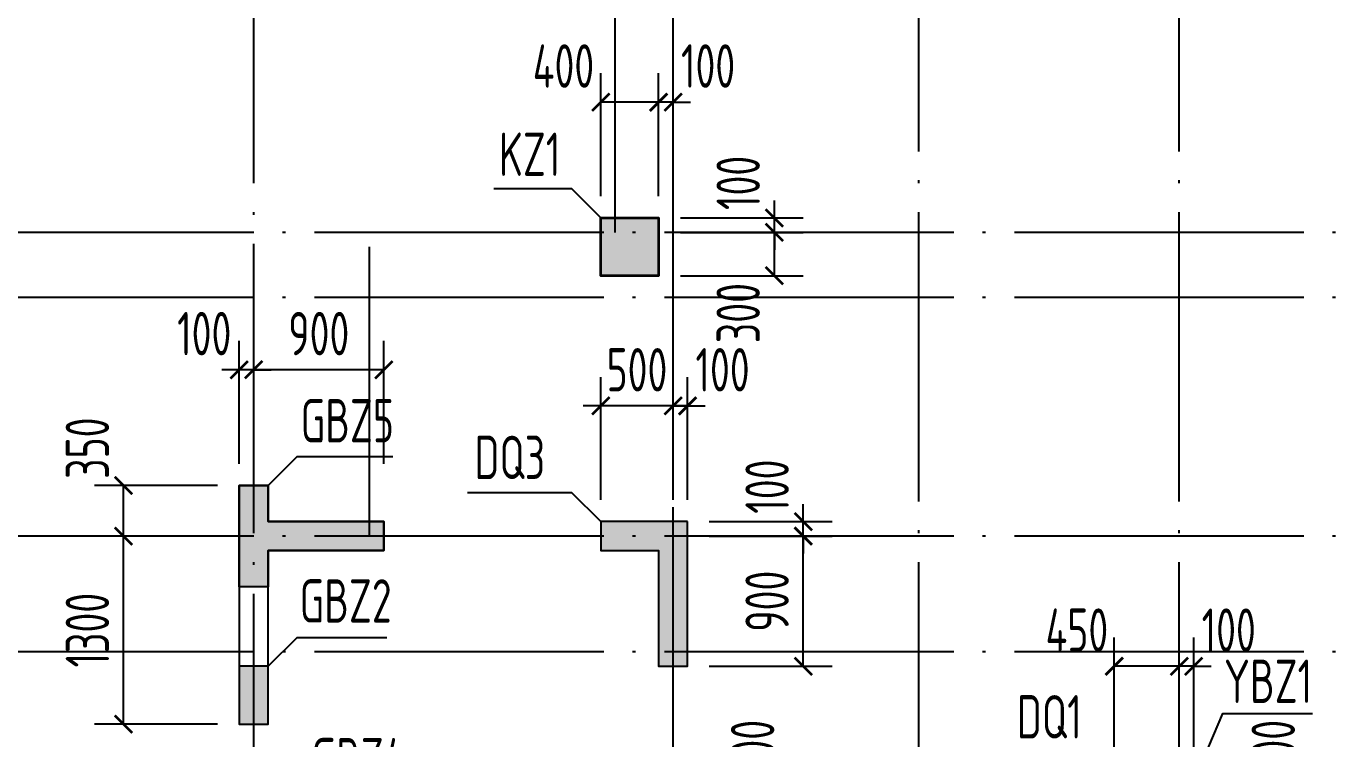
# Model space of a CAD drawing. Extents: x -812054 to 22247, y -644080 to 1003627.
# Drawn here: x -443687 to -434565, y -214578 to -209654 of the extents above; entities that cross this region are included whole.
import ezdxf
from ezdxf.enums import TextEntityAlignment as Align

# ---------------------------------------------------------------- set-up
doc = ezdxf.new("R2010")
doc.units = 0
doc.header["$LTSCALE"] = 1000
doc.linetypes.add('DOTE', pattern=[2.42, 2, -0.2, 0.02, -0.2])
doc.layers.get('0').update_dxf_attribs({"linetype": 'CONTINUOUS'})
doc.layers.get('DEFPOINTS').update_dxf_attribs({"linetype": 'CONTINUOUS'})
for name, color, linetype in [('A-DOTE', 10, 'DOTE'), ('COLU_DE_TEXT', 7, 'CONTINUOUS'), ('LABEL', 1, 'CONTINUOUS'), ('S-Q墙实线', 6, 'CONTINUOUS'), ('S-Q墙标注', 3, 'CONTINUOUS'), ('S-X详图填充', 252, 'CONTINUOUS'), ('S-X详图实线', 4, 'CONTINUOUS'), ('S-Z柱实线', 6, 'CONTINUOUS'), ('S-Z柱编号', 6, 'CONTINUOUS')]:
    doc.layers.add(name, color=color, linetype=linetype)
doc.styles.add('TSSD_REIN', font='tssdeng.shx', dxfattribs={"width": 0.7, "height": 300, "bigfont": 'tssdchn.shx'})
doc.styles.add('结构文字', font='zstxt.shx', dxfattribs={"width": 0.7, "bigfont": 'zshz.shx'})
doc.dimstyles.new('STRUCK', dxfattribs={"dimtxt": 400, "dimasz": 121, "dimexe": 200, "dimexo": 150, "dimgap": 115, "dimtad": 1, "dimdec": 0, "dimdsep": 46, "dimtxsty": '结构文字', "dimblk": 'ARCHTICK', "dimcen": 400, "dimclrd": 3, "dimclre": 3, "dimclrt": 7, "dimadec": 0, "dimazin": 0, "dimtfac": 1, "dimtdec": 0, "dimtix": 1, "dimtmove": 2, "dimatfit": 3, "dimldrblk": '_DIMX', "dimfxl": 1, "dimtolj": 1, "dimtzin": 0, "dimarcsym": 0})

# ---------------------------------------------------------------- blocks, each defined once
blk = doc.blocks.new('20210726.16350016')
at = {"layer": 'A-DOTE'}
for p, q in [((43500, 13100.3), (43500, 21100)), ((46000, 17600), (46000, 21100)), ((46400, 13700), (46400, 21100)), ((48100, 10900), (48100, 21100)), ((49900, 10900), (49900, 21100)), ((55600, 17600), (3600, 17600)), ((44300, 15500), (44300, 17600)), ((55600, 17150), (3600, 17150)), ((55600, 15500), (3600, 15500)), ((55600, 14700), (3600, 14700))]:
    blk.add_line(p, q, dxfattribs=at)
blk = doc.blocks.new('_ArchTick')
at = {"color": 0, "linetype": 'ByBlock', "const_width": 0.15}
blk.add_lwpolyline([(-0.5, -0.5), (0.5, 0.5)], dxfattribs=at)
blk = doc.blocks.new('*D1945')
at = {"layer": 'DEFPOINTS', "color": 0, "transparency": 16777216}
for p in [(-435615.3, -214878.3), (-434815.3, -214878.3), (-435615.3, -214978.3)]:
    blk.add_point(p, dxfattribs=at)
at = {"layer": 'S-Q墙标注', "color": 3, "lineweight": -2, "transparency": 16777216}
for p, q in [((-434815.3, -214878.3), (-434815.3, -214757.3)), ((-435465.3, -214878.3), (-434615.3, -214878.3)), ((-434815.3, -214978.3), (-434815.3, -214878.3)), ((-435465.3, -214978.3), (-434615.3, -214978.3)), ((-434815.3, -214978.3), (-434815.3, -215099.3))]:
    blk.add_line(p, q, dxfattribs=at)
at = {"layer": 'S-Q墙标注', "color": 3, "lineweight": -2, "transparency": 16777216, "xscale": 121, "yscale": 121, "zscale": 121}
for p, rotation in [((-434815.3, -214878.3), 270), ((-434815.3, -214978.3), 90)]:
    blk.add_blockref('_ArchTick', p, dxfattribs=dict(at, rotation=rotation))
at = {"layer": 'S-Q墙标注', "color": 7, "transparency": 16777216, "insert": (-435065.3, -214636.3), "char_height": 300, "attachment_point": 5, "rotation": 90, "style": 'TSSD_REIN'}
blk.add_mtext('\\A1;100', dxfattribs=at)
blk = doc.blocks.new('_DIMX')
blk.add_line((-150, 0), (150, 0))
at = {"const_width": 50}
blk.add_lwpolyline([(-70, -70), (70, 70)], dxfattribs=at)
blk = doc.blocks.new('*D1946')
at = {"layer": 'DEFPOINTS', "color": 0, "transparency": 16777216}
for p in [(-435715.3, -214078.3), (-435715.3, -214878.3), (-435615.3, -214878.3)]:
    blk.add_point(p, dxfattribs=at)
at = {"layer": 'S-Q墙标注', "color": 3, "lineweight": -2, "transparency": 16777216}
for p, q in [((-435715.3, -214728.3), (-435715.3, -213878.3)), ((-435615.3, -214728.3), (-435615.3, -213878.3)), ((-435715.3, -214078.3), (-435836.3, -214078.3)), ((-435615.3, -214078.3), (-435715.3, -214078.3)), ((-435615.3, -214078.3), (-435494.3, -214078.3))]:
    blk.add_line(p, q, dxfattribs=at)
at = {"layer": 'S-Q墙标注', "color": 3, "lineweight": -2, "transparency": 16777216, "xscale": 121, "yscale": 121, "zscale": 121}
blk.add_blockref('_ArchTick', (-435715.3, -214078.3), dxfattribs=at)
at = {"layer": 'S-Q墙标注', "color": 3, "lineweight": -2, "transparency": 16777216, "xscale": 121, "yscale": 121, "zscale": 121, "rotation": 180}
blk.add_blockref('_ArchTick', (-435615.3, -214078.3), dxfattribs=at)
at = {"layer": 'S-Q墙标注', "color": 7, "transparency": 16777216, "insert": (-435373.4, -213828.3), "char_height": 300, "attachment_point": 5, "style": 'TSSD_REIN'}
blk.add_mtext('\\A1;100', dxfattribs=at)
blk = doc.blocks.new('*D1947')
at = {"layer": 'DEFPOINTS', "color": 0, "transparency": 16777216}
for p in [(-436165.3, -214078.3), (-436165.3, -214878.3), (-435715.3, -214878.3)]:
    blk.add_point(p, dxfattribs=at)
at = {"layer": 'S-Q墙标注', "color": 3, "lineweight": -2, "transparency": 16777216}
for p, q in [((-436165.3, -214728.3), (-436165.3, -213878.3)), ((-435715.3, -214728.3), (-435715.3, -213878.3)), ((-435715.3, -214078.3), (-436165.3, -214078.3))]:
    blk.add_line(p, q, dxfattribs=at)
at = {"layer": 'S-Q墙标注', "color": 3, "lineweight": -2, "transparency": 16777216, "xscale": 121, "yscale": 121, "zscale": 121, "rotation": 180}
blk.add_blockref('_ArchTick', (-436165.3, -214078.3), dxfattribs=at)
at = {"layer": 'S-Q墙标注', "color": 3, "lineweight": -2, "transparency": 16777216, "xscale": 121, "yscale": 121, "zscale": 121}
blk.add_blockref('_ArchTick', (-435715.3, -214078.3), dxfattribs=at)
at = {"layer": 'S-Q墙标注', "color": 7, "transparency": 16777216, "insert": (-436423.4, -213828.3), "char_height": 300, "attachment_point": 5, "style": 'TSSD_REIN'}
blk.add_mtext('\\A1;450', dxfattribs=at)
blk = doc.blocks.new('*D1949')
at = {"layer": 'DEFPOINTS', "color": 0, "transparency": 16777216}
for p in [(-438415.3, -214878.3), (-437615.3, -214878.3), (-437615.3, -214978.3)]:
    blk.add_point(p, dxfattribs=at)
at = {"layer": 'S-Q墙标注', "color": 3, "lineweight": -2, "transparency": 16777216}
for p, q in [((-438415.3, -214878.3), (-438415.3, -214757.3)), ((-437765.3, -214878.3), (-438615.3, -214878.3)), ((-438415.3, -214978.3), (-438415.3, -214878.3)), ((-437765.3, -214978.3), (-438615.3, -214978.3)), ((-438415.3, -214978.3), (-438415.3, -215099.3))]:
    blk.add_line(p, q, dxfattribs=at)
at = {"layer": 'S-Q墙标注', "color": 3, "lineweight": -2, "transparency": 16777216, "xscale": 121, "yscale": 121, "zscale": 121}
for p, rotation in [((-438415.3, -214878.3), 270), ((-438415.3, -214978.3), 90)]:
    blk.add_blockref('_ArchTick', p, dxfattribs=dict(at, rotation=rotation))
at = {"layer": 'S-Q墙标注', "color": 7, "transparency": 16777216, "insert": (-438665.3, -214636.3), "char_height": 300, "attachment_point": 5, "rotation": 90, "style": 'TSSD_REIN'}
blk.add_mtext('\\A1;100', dxfattribs=at)
blk = doc.blocks.new('*D1956')
at = {"layer": 'DEFPOINTS', "color": 0, "transparency": 16777216}
for p in [(-439115.3, -213178.3), (-438315.3, -213178.3), (-439115.3, -214078.3)]:
    blk.add_point(p, dxfattribs=at)
at = {"layer": 'S-Q墙标注', "color": 3, "lineweight": -2, "transparency": 16777216}
for p, q in [((-438965.3, -213178.3), (-438115.3, -213178.3)), ((-438315.3, -214078.3), (-438315.3, -213178.3)), ((-438965.3, -214078.3), (-438115.3, -214078.3))]:
    blk.add_line(p, q, dxfattribs=at)
at = {"layer": 'S-Q墙标注', "color": 3, "lineweight": -2, "transparency": 16777216, "xscale": 121, "yscale": 121, "zscale": 121}
for p, rotation in [((-438315.3, -213178.3), 90), ((-438315.3, -214078.3), 270)]:
    blk.add_blockref('_ArchTick', p, dxfattribs=dict(at, rotation=rotation))
at = {"layer": 'S-Q墙标注', "color": 7, "transparency": 16777216, "insert": (-438565.3, -213628.3), "char_height": 300, "attachment_point": 5, "rotation": 90, "style": 'TSSD_REIN'}
blk.add_mtext('\\A1;900', dxfattribs=at)
blk = doc.blocks.new('*D1957')
at = {"layer": 'DEFPOINTS', "color": 0, "transparency": 16777216}
for p in [(-439115.3, -213078.3), (-438315.3, -213078.3), (-439115.3, -213178.3)]:
    blk.add_point(p, dxfattribs=at)
at = {"layer": 'S-Q墙标注', "color": 3, "lineweight": -2, "transparency": 16777216}
for p, q in [((-438315.3, -213078.3), (-438315.3, -212957.3)), ((-438965.3, -213078.3), (-438115.3, -213078.3)), ((-438315.3, -213178.3), (-438315.3, -213078.3)), ((-438965.3, -213178.3), (-438115.3, -213178.3)), ((-438315.3, -213178.3), (-438315.3, -213299.3))]:
    blk.add_line(p, q, dxfattribs=at)
at = {"layer": 'S-Q墙标注', "color": 3, "lineweight": -2, "transparency": 16777216, "xscale": 121, "yscale": 121, "zscale": 121}
for p, rotation in [((-438315.3, -213078.3), 270), ((-438315.3, -213178.3), 90)]:
    blk.add_blockref('_ArchTick', p, dxfattribs=dict(at, rotation=rotation))
at = {"layer": 'S-Q墙标注', "color": 7, "transparency": 16777216, "insert": (-438565.3, -212836.3), "char_height": 300, "attachment_point": 5, "rotation": 90, "style": 'TSSD_REIN'}
blk.add_mtext('\\A1;100', dxfattribs=at)
blk = doc.blocks.new('*D1958')
at = {"layer": 'DEFPOINTS', "color": 0, "transparency": 16777216}
for p in [(-439215.3, -212278.3), (-439215.3, -213078.3), (-439115.3, -213078.3)]:
    blk.add_point(p, dxfattribs=at)
at = {"layer": 'S-Q墙标注', "color": 3, "lineweight": -2, "transparency": 16777216}
for p, q in [((-439215.3, -212928.3), (-439215.3, -212078.3)), ((-439115.3, -212928.3), (-439115.3, -212078.3)), ((-439215.3, -212278.3), (-439336.3, -212278.3)), ((-439115.3, -212278.3), (-439215.3, -212278.3)), ((-439115.3, -212278.3), (-438994.3, -212278.3))]:
    blk.add_line(p, q, dxfattribs=at)
at = {"layer": 'S-Q墙标注', "color": 3, "lineweight": -2, "transparency": 16777216, "xscale": 121, "yscale": 121, "zscale": 121}
blk.add_blockref('_ArchTick', (-439215.3, -212278.3), dxfattribs=at)
at = {"layer": 'S-Q墙标注', "color": 3, "lineweight": -2, "transparency": 16777216, "xscale": 121, "yscale": 121, "zscale": 121, "rotation": 180}
blk.add_blockref('_ArchTick', (-439115.3, -212278.3), dxfattribs=at)
at = {"layer": 'S-Q墙标注', "color": 7, "transparency": 16777216, "insert": (-438873.4, -212028.3), "char_height": 300, "attachment_point": 5, "style": 'TSSD_REIN'}
blk.add_mtext('\\A1;100', dxfattribs=at)
blk = doc.blocks.new('*D1959')
at = {"layer": 'DEFPOINTS', "color": 0, "transparency": 16777216}
for p in [(-439715.2, -212278.3), (-439715.2, -213078.3), (-439215.3, -213078.3)]:
    blk.add_point(p, dxfattribs=at)
at = {"layer": 'S-Q墙标注', "color": 3, "lineweight": -2, "transparency": 16777216}
for p, q in [((-439715.2, -212928.3), (-439715.2, -212078.3)), ((-439215.3, -212928.3), (-439215.3, -212078.3)), ((-439715.2, -212278.3), (-439836.2, -212278.3)), ((-439215.3, -212278.3), (-439715.2, -212278.3)), ((-439215.3, -212278.3), (-439094.3, -212278.3))]:
    blk.add_line(p, q, dxfattribs=at)
at = {"layer": 'S-Q墙标注', "color": 3, "lineweight": -2, "transparency": 16777216, "xscale": 121, "yscale": 121, "zscale": 121}
blk.add_blockref('_ArchTick', (-439715.2, -212278.3), dxfattribs=at)
at = {"layer": 'S-Q墙标注', "color": 3, "lineweight": -2, "transparency": 16777216, "xscale": 121, "yscale": 121, "zscale": 121, "rotation": 180}
blk.add_blockref('_ArchTick', (-439215.3, -212278.3), dxfattribs=at)
at = {"layer": 'S-Q墙标注', "color": 7, "transparency": 16777216, "insert": (-439465.3, -212028.3), "char_height": 300, "attachment_point": 5, "style": 'TSSD_REIN'}
blk.add_mtext('\\A1;500', dxfattribs=at)
blk = doc.blocks.new('*D2328')
at = {"layer": 'DEFPOINTS', "color": 0, "transparency": 16777216}
for p in [(-439315.3, -210978.3), (-438515.3, -210978.3), (-439315.3, -211078.3)]:
    blk.add_point(p, dxfattribs=at)
at = {"layer": 'S-Q墙标注', "color": 3, "lineweight": -2, "transparency": 16777216}
for p, q in [((-438515.3, -210978.3), (-438515.3, -210857.3)), ((-439165.3, -210978.3), (-438315.3, -210978.3)), ((-438515.3, -211078.3), (-438515.3, -210978.3)), ((-439165.3, -211078.3), (-438315.3, -211078.3)), ((-438515.3, -211078.3), (-438515.3, -211199.3))]:
    blk.add_line(p, q, dxfattribs=at)
at = {"layer": 'S-Q墙标注', "color": 3, "lineweight": -2, "transparency": 16777216, "xscale": 121, "yscale": 121, "zscale": 121}
for p, rotation in [((-438515.3, -210978.3), 270), ((-438515.3, -211078.3), 90)]:
    blk.add_blockref('_ArchTick', p, dxfattribs=dict(at, rotation=rotation))
at = {"layer": 'S-Q墙标注', "color": 7, "transparency": 16777216, "insert": (-438765.3, -210736.3), "char_height": 300, "attachment_point": 5, "rotation": 90, "style": 'TSSD_REIN'}
blk.add_mtext('\\A1;100', dxfattribs=at)
blk = doc.blocks.new('*D2331')
at = {"layer": 'DEFPOINTS', "color": 0, "transparency": 16777216}
for p in [(-439315.3, -211078.3), (-438515.3, -211078.3), (-439315.3, -211378.3)]:
    blk.add_point(p, dxfattribs=at)
at = {"layer": 'S-Q墙标注', "color": 3, "lineweight": -2, "transparency": 16777216}
for p, q in [((-439165.3, -211078.3), (-438315.3, -211078.3)), ((-438515.3, -211378.3), (-438515.3, -211078.3)), ((-439165.3, -211378.3), (-438315.3, -211378.3))]:
    blk.add_line(p, q, dxfattribs=at)
at = {"layer": 'S-Q墙标注', "color": 3, "lineweight": -2, "transparency": 16777216, "xscale": 121, "yscale": 121, "zscale": 121}
for p, rotation in [((-438515.3, -211078.3), 90), ((-438515.3, -211378.3), 270)]:
    blk.add_blockref('_ArchTick', p, dxfattribs=dict(at, rotation=rotation))
at = {"layer": 'S-Q墙标注', "color": 7, "transparency": 16777216, "insert": (-438765.3, -211636.3), "char_height": 300, "attachment_point": 5, "rotation": 90, "style": 'TSSD_REIN'}
blk.add_mtext('\\A1;300', dxfattribs=at)
blk = doc.blocks.new('*D2332')
at = {"layer": 'DEFPOINTS', "color": 0, "transparency": 16777216}
for p in [(-439715.3, -210178.3), (-439715.3, -210978.3), (-439315.3, -210978.3)]:
    blk.add_point(p, dxfattribs=at)
at = {"layer": 'S-Q墙标注', "color": 3, "lineweight": -2, "transparency": 16777216}
for p, q in [((-439715.3, -210828.3), (-439715.3, -209978.3)), ((-439315.3, -210828.3), (-439315.3, -209978.3)), ((-439315.3, -210178.3), (-439715.3, -210178.3))]:
    blk.add_line(p, q, dxfattribs=at)
at = {"layer": 'S-Q墙标注', "color": 3, "lineweight": -2, "transparency": 16777216, "xscale": 121, "yscale": 121, "zscale": 121, "rotation": 180}
blk.add_blockref('_ArchTick', (-439715.3, -210178.3), dxfattribs=at)
at = {"layer": 'S-Q墙标注', "color": 3, "lineweight": -2, "transparency": 16777216, "xscale": 121, "yscale": 121, "zscale": 121}
blk.add_blockref('_ArchTick', (-439315.3, -210178.3), dxfattribs=at)
at = {"layer": 'S-Q墙标注', "color": 7, "transparency": 16777216, "insert": (-439973.4, -209928.3), "char_height": 300, "attachment_point": 5, "style": 'TSSD_REIN'}
blk.add_mtext('\\A1;400', dxfattribs=at)
blk = doc.blocks.new('*D2333')
at = {"layer": 'DEFPOINTS', "color": 0, "transparency": 16777216}
for p in [(-439315.3, -210178.3), (-439315.3, -210978.3), (-439215.3, -210978.3)]:
    blk.add_point(p, dxfattribs=at)
at = {"layer": 'S-Q墙标注', "color": 3, "lineweight": -2, "transparency": 16777216}
for p, q in [((-439315.3, -210828.3), (-439315.3, -209978.3)), ((-439215.3, -210828.3), (-439215.3, -209978.3)), ((-439315.3, -210178.3), (-439436.3, -210178.3)), ((-439215.3, -210178.3), (-439315.3, -210178.3)), ((-439215.3, -210178.3), (-439094.3, -210178.3))]:
    blk.add_line(p, q, dxfattribs=at)
at = {"layer": 'S-Q墙标注', "color": 3, "lineweight": -2, "transparency": 16777216, "xscale": 121, "yscale": 121, "zscale": 121}
blk.add_blockref('_ArchTick', (-439315.3, -210178.3), dxfattribs=at)
at = {"layer": 'S-Q墙标注', "color": 3, "lineweight": -2, "transparency": 16777216, "xscale": 121, "yscale": 121, "zscale": 121, "rotation": 180}
blk.add_blockref('_ArchTick', (-439215.3, -210178.3), dxfattribs=at)
at = {"layer": 'S-Q墙标注', "color": 7, "transparency": 16777216, "insert": (-438973.4, -209928.3), "char_height": 300, "attachment_point": 5, "style": 'TSSD_REIN'}
blk.add_mtext('\\A1;100', dxfattribs=at)
blk = doc.blocks.new('*D2370')
at = {"layer": 'DEFPOINTS', "color": 0, "transparency": 16777216}
for p in [(-443015.3, -213178.3), (-442215.3, -213178.3), (-442215.3, -214478.3)]:
    blk.add_point(p, dxfattribs=at)
at = {"layer": 'S-Q墙标注', "color": 3, "lineweight": -2, "transparency": 16777216}
for p, q in [((-442365.3, -213178.3), (-443215.3, -213178.3)), ((-443015.3, -214478.3), (-443015.3, -213178.3)), ((-442365.3, -214478.3), (-443215.3, -214478.3))]:
    blk.add_line(p, q, dxfattribs=at)
at = {"layer": 'S-Q墙标注', "color": 3, "lineweight": -2, "transparency": 16777216, "xscale": 121, "yscale": 121, "zscale": 121}
for p, rotation in [((-443015.3, -213178.3), 90), ((-443015.3, -214478.3), 270)]:
    blk.add_blockref('_ArchTick', p, dxfattribs=dict(at, rotation=rotation))
at = {"layer": 'S-Q墙标注', "color": 7, "transparency": 16777216, "insert": (-443265.3, -213828.3), "char_height": 300, "attachment_point": 5, "rotation": 90, "style": 'TSSD_REIN'}
blk.add_mtext('\\A1;1300', dxfattribs=at)
blk = doc.blocks.new('*D2371')
at = {"layer": 'DEFPOINTS', "color": 0, "transparency": 16777216}
for p in [(-443015.3, -212828.3), (-442215.3, -212828.3), (-442215.3, -213178.3)]:
    blk.add_point(p, dxfattribs=at)
at = {"layer": 'S-Q墙标注', "color": 3, "lineweight": -2, "transparency": 16777216}
for p, q in [((-442365.3, -212828.3), (-443215.3, -212828.3)), ((-443015.3, -213178.3), (-443015.3, -212828.3)), ((-442365.3, -213178.3), (-443215.3, -213178.3))]:
    blk.add_line(p, q, dxfattribs=at)
at = {"layer": 'S-Q墙标注', "color": 3, "lineweight": -2, "transparency": 16777216, "xscale": 121, "yscale": 121, "zscale": 121}
for p, rotation in [((-443015.3, -212828.3), 90), ((-443015.3, -213178.3), 270)]:
    blk.add_blockref('_ArchTick', p, dxfattribs=dict(at, rotation=rotation))
at = {"layer": 'S-Q墙标注', "color": 7, "transparency": 16777216, "insert": (-443265.3, -212570.2), "char_height": 300, "attachment_point": 5, "rotation": 90, "style": 'TSSD_REIN'}
blk.add_mtext('\\A1;350', dxfattribs=at)
blk = doc.blocks.new('*D2372')
at = {"layer": 'DEFPOINTS', "color": 0, "transparency": 16777216}
for p in [(-442115.3, -212028.3), (-442115.3, -212828.3), (-441215.2, -212828.3)]:
    blk.add_point(p, dxfattribs=at)
at = {"layer": 'S-Q墙标注', "color": 3, "lineweight": -2, "transparency": 16777216}
for p, q in [((-442115.3, -212678.3), (-442115.3, -211828.3)), ((-441215.2, -212678.3), (-441215.2, -211828.3)), ((-441215.2, -212028.3), (-442115.3, -212028.3))]:
    blk.add_line(p, q, dxfattribs=at)
at = {"layer": 'S-Q墙标注', "color": 3, "lineweight": -2, "transparency": 16777216, "xscale": 121, "yscale": 121, "zscale": 121, "rotation": 180}
blk.add_blockref('_ArchTick', (-442115.3, -212028.3), dxfattribs=at)
at = {"layer": 'S-Q墙标注', "color": 3, "lineweight": -2, "transparency": 16777216, "xscale": 121, "yscale": 121, "zscale": 121}
blk.add_blockref('_ArchTick', (-441215.2, -212028.3), dxfattribs=at)
at = {"layer": 'S-Q墙标注', "color": 7, "transparency": 16777216, "insert": (-441665.3, -211778.3), "char_height": 300, "attachment_point": 5, "style": 'TSSD_REIN'}
blk.add_mtext('\\A1;900', dxfattribs=at)
blk = doc.blocks.new('*D2373')
at = {"layer": 'DEFPOINTS', "color": 0, "transparency": 16777216}
for p in [(-442215.3, -212028.3), (-442215.3, -212828.3), (-442115.3, -212828.3)]:
    blk.add_point(p, dxfattribs=at)
at = {"layer": 'S-Q墙标注', "color": 3, "lineweight": -2, "transparency": 16777216}
for p, q in [((-442215.3, -212678.3), (-442215.3, -211828.3)), ((-442115.3, -212678.3), (-442115.3, -211828.3)), ((-442215.3, -212028.3), (-442336.3, -212028.3)), ((-442115.3, -212028.3), (-442215.3, -212028.3)), ((-442115.3, -212028.3), (-441994.3, -212028.3))]:
    blk.add_line(p, q, dxfattribs=at)
at = {"layer": 'S-Q墙标注', "color": 3, "lineweight": -2, "transparency": 16777216, "xscale": 121, "yscale": 121, "zscale": 121}
blk.add_blockref('_ArchTick', (-442215.3, -212028.3), dxfattribs=at)
at = {"layer": 'S-Q墙标注', "color": 3, "lineweight": -2, "transparency": 16777216, "xscale": 121, "yscale": 121, "zscale": 121, "rotation": 180}
blk.add_blockref('_ArchTick', (-442115.3, -212028.3), dxfattribs=at)
at = {"layer": 'S-Q墙标注', "color": 7, "transparency": 16777216, "insert": (-442457.2, -211778.3), "char_height": 300, "attachment_point": 5, "style": 'TSSD_REIN'}
blk.add_mtext('\\A1;100', dxfattribs=at)

msp = doc.modelspace()

# ---------------------------------------------------------------- hatches: boundary and pattern name
at = {"layer": 'S-X详图填充'}
h = msp.add_hatch(color=256, dxfattribs=at)
h.dxf.hatch_style = 1
h.paths.add_polyline_path([(-439715.32, -210978.26), (-439315.32, -210978.26), (-439315.32, -211378.26), (-439715.32, -211378.26)])
h = msp.add_hatch(color=256, dxfattribs=at)
h.dxf.hatch_style = 1
h.paths.add_polyline_path([(-442015.32, -213528.72), (-442215.32, -213528.72), (-442215.32, -212828.26), (-442015.32, -212828.26), (-442015.32, -213078.26), (-441215.2, -213078.26), (-441215.2, -213278.26), (-442015.32, -213278.26)])
h = msp.add_hatch(color=256, dxfattribs=at)
h.dxf.hatch_style = 1
h.paths.add_polyline_path([(-439115.32, -213078.26), (-439715.24, -213078.26), (-439715.24, -213278.26), (-439315.32, -213278.26), (-439315.32, -214078.26), (-439115.32, -214078.26)])
h = msp.add_hatch(color=256, dxfattribs=at)
h.dxf.hatch_style = 1
h.paths.add_polyline_path([(-442015.32, -214078.26), (-442215.32, -214078.26), (-442215.32, -214478.26), (-442015.32, -214478.26)])

# ---------------------------------------------------------------- linework, layer by layer
at = {"layer": 'LABEL'}
msp.add_lwpolyline([(-439715.32, -210978.26), (-439915.32, -210778.26), (-440454.27, -210778.26)], dxfattribs=at)
at = {"layer": 'S-Q墙实线'}
for points in [[(-442215.32, -213178.26), (-442215.32, -214478.26), (-442015.32, -214478.26), (-442015.32, -213278.26), (-441215.72, -213278.26), (-441215.72, -213078.26), (-442015.32, -213078.26), (-442015.32, -212828.26), (-442215.32, -212828.26)], [(-439115.32, -213078.26), (-439715.24, -213078.26), (-439715.24, -213278.26), (-439315.32, -213278.26), (-439315.32, -214078.26), (-439115.32, -214078.26)]]:
    msp.add_lwpolyline(points, close=True, dxfattribs=at)
at = {"layer": 'S-X详图实线'}
for points in [[(-439715.32, -210978.26), (-439315.32, -210978.26), (-439315.32, -211378.26), (-439715.32, -211378.26), (-439715.32, -210978.26)], [(-442015.32, -213528.72), (-442215.32, -213528.72), (-442215.32, -212828.26), (-442015.32, -212828.26), (-442015.32, -213078.26), (-441215.2, -213078.26), (-441215.2, -213278.26), (-442015.32, -213278.26), (-442015.32, -213278.26)], [(-439115.32, -213078.26), (-439715.24, -213078.26), (-439715.24, -213278.26), (-439315.32, -213278.26), (-439315.32, -214078.26), (-439115.32, -214078.26), (-439115.32, -213078.26)], [(-442015.32, -214078.26), (-442215.32, -214078.26), (-442215.32, -214478.26), (-442015.32, -214478.26), (-442015.32, -214078.26)]]:
    msp.add_lwpolyline(points, close=True, dxfattribs=at)
at = {"layer": 'S-Z柱实线', "lineweight": 35}
msp.add_lwpolyline([(-439715.32, -210978.26), (-439315.32, -210978.26), (-439315.32, -211378.26), (-439715.32, -211378.26)], close=True, dxfattribs=at)
at = {"layer": 'S-Z柱编号', "color": 7}
for points in [[(-442015, -212828.26), (-441815, -212628.26), (-441153.39, -212628.26)], [(-439715.24, -213078.26), (-439915.24, -212878.26), (-440636.77, -212878.26)], [(-442015.32, -214078.26), (-441815.32, -213878.26), (-441195.23, -213878.26)], [(-435615.33, -214878.26), (-435415.33, -214405.23), (-434795.25, -214405.23)]]:
    msp.add_lwpolyline(points, dxfattribs=at)

# ---------------------------------------------------------------- block references
at = {"layer": 'A-DOTE'}
msp.add_blockref('20210726.16350016', (-485615.32, -228678.31), dxfattribs=at)

# ---------------------------------------------------------------- texts
at = {"layer": 'COLU_DE_TEXT', "style": 'TSSD_REIN', "width": 0.7}
msp.add_text('KZ1', height=300, dxfattribs=at).set_placement((-440419.17, -210778.26), align=Align.BOTTOM_LEFT)
at = {"layer": 'S-Z柱编号', "color": 7, "style": 'TSSD_REIN', "width": 0.7}
for s, p in [('GBZ5', (-441790.51, -212620.5)), ('DQ3', (-440588.7, -212873.82)), ('GBZ2', (-441797.49, -213866.55)), ('YBZ1', (-435406.43, -214421.53)), ('DQ1', (-436837.92, -214667.46)), ('GBZ4', (-441715.32, -214963.77))]:
    msp.add_text(s, height=300, dxfattribs=at).set_placement(p, align=Align.BOTTOM_LEFT)

# ---------------------------------------------------------------- dimensions: what is measured, and where the dimension line sits
at = {"layer": 'S-Q墙标注'}
for base, p1, p2, angle, picture, middle in [((-439715.32, -210178.26), (-439315.32, -210978.26), (-439715.32, -210978.26), 180, '*D2332', (-439973.4, -209928.26)), ((-439315.32, -210178.26), (-439215.32, -210978.26), (-439315.32, -210978.26), 180, '*D2333', (-438973.4, -209928.26)), ((-438515.32, -210978.26), (-439315.32, -211078.26), (-439315.32, -210978.26), 90, '*D2328', (-438765.32, -210736.34)), ((-438515.32, -211078.26), (-439315.32, -211378.26), (-439315.32, -211078.26), 90, '*D2331', (-438765.32, -211636.34)), ((-442215.32, -212028.26), (-442115.31, -212828.26), (-442215.32, -212828.26), 180, '*D2373', (-442457.24, -211778.26)), ((-439215.32, -212278.26), (-439115.32, -213078.26), (-439215.32, -213078.26), 180, '*D1958', (-438873.4, -212028.26)), ((-443015.32, -212828.26), (-442215.32, -213178.26), (-442215.32, -212828.26), 90, '*D2371', (-443265.32, -212570.18)), ((-438315.32, -213078.26), (-439115.32, -213178.26), (-439115.32, -213078.26), 90, '*D1957', (-438565.32, -212836.34)), ((-436165.33, -214078.26), (-435715.32, -214878.26), (-436165.33, -214878.26), 180, '*D1947', (-436423.41, -213828.26)), ((-435715.32, -214078.26), (-435615.33, -214878.26), (-435715.32, -214878.26), 180, '*D1946', (-435373.41, -213828.26)), ((-438415.33, -214878.26), (-437615.33, -214978.26), (-437615.33, -214878.26), 90, '*D1949', (-438665.33, -214636.34)), ((-434815.33, -214878.26), (-435615.33, -214978.26), (-435615.33, -214878.26), 90, '*D1945', (-435065.33, -214636.34))]:
    dim = msp.add_linear_dim(base=base, p1=p1, p2=p2, angle=angle, dimstyle='STRUCK', override={"dimtxt": 300, "dimgap": 100, "dimtxsty": 'TSSD_REIN'}, dxfattribs=at)
    dim.commit()
    dim.dimension.update_dxf_attribs({"geometry": picture, "text_midpoint": middle, "dimtype": 160})
for base, p1, p2, angle, picture, middle in [((-442115.31, -212028.26), (-441215.2, -212828.26), (-442115.31, -212828.26), 180, '*D2372', (-441665.25, -211778.26)), ((-439715.24, -212278.26), (-439215.32, -213078.26), (-439715.24, -213078.26), 180, '*D1959', (-439465.28, -212028.26)), ((-443015.32, -213178.26), (-442215.32, -214478.26), (-442215.32, -213178.26), 90, '*D2370', (-443265.32, -213828.26)), ((-438315.32, -213178.26), (-439115.32, -214078.26), (-439115.32, -213178.26), 90, '*D1956', (-438565.32, -213628.26))]:
    dim = msp.add_linear_dim(base=base, p1=p1, p2=p2, angle=angle, dimstyle='STRUCK', override={"dimtxt": 300, "dimgap": 100, "dimtxsty": 'TSSD_REIN'}, dxfattribs=at)
    dim.commit()
    dim.dimension.update_dxf_attribs({"geometry": picture, "text_midpoint": middle})

doc.saveas('drawing.dxf')
